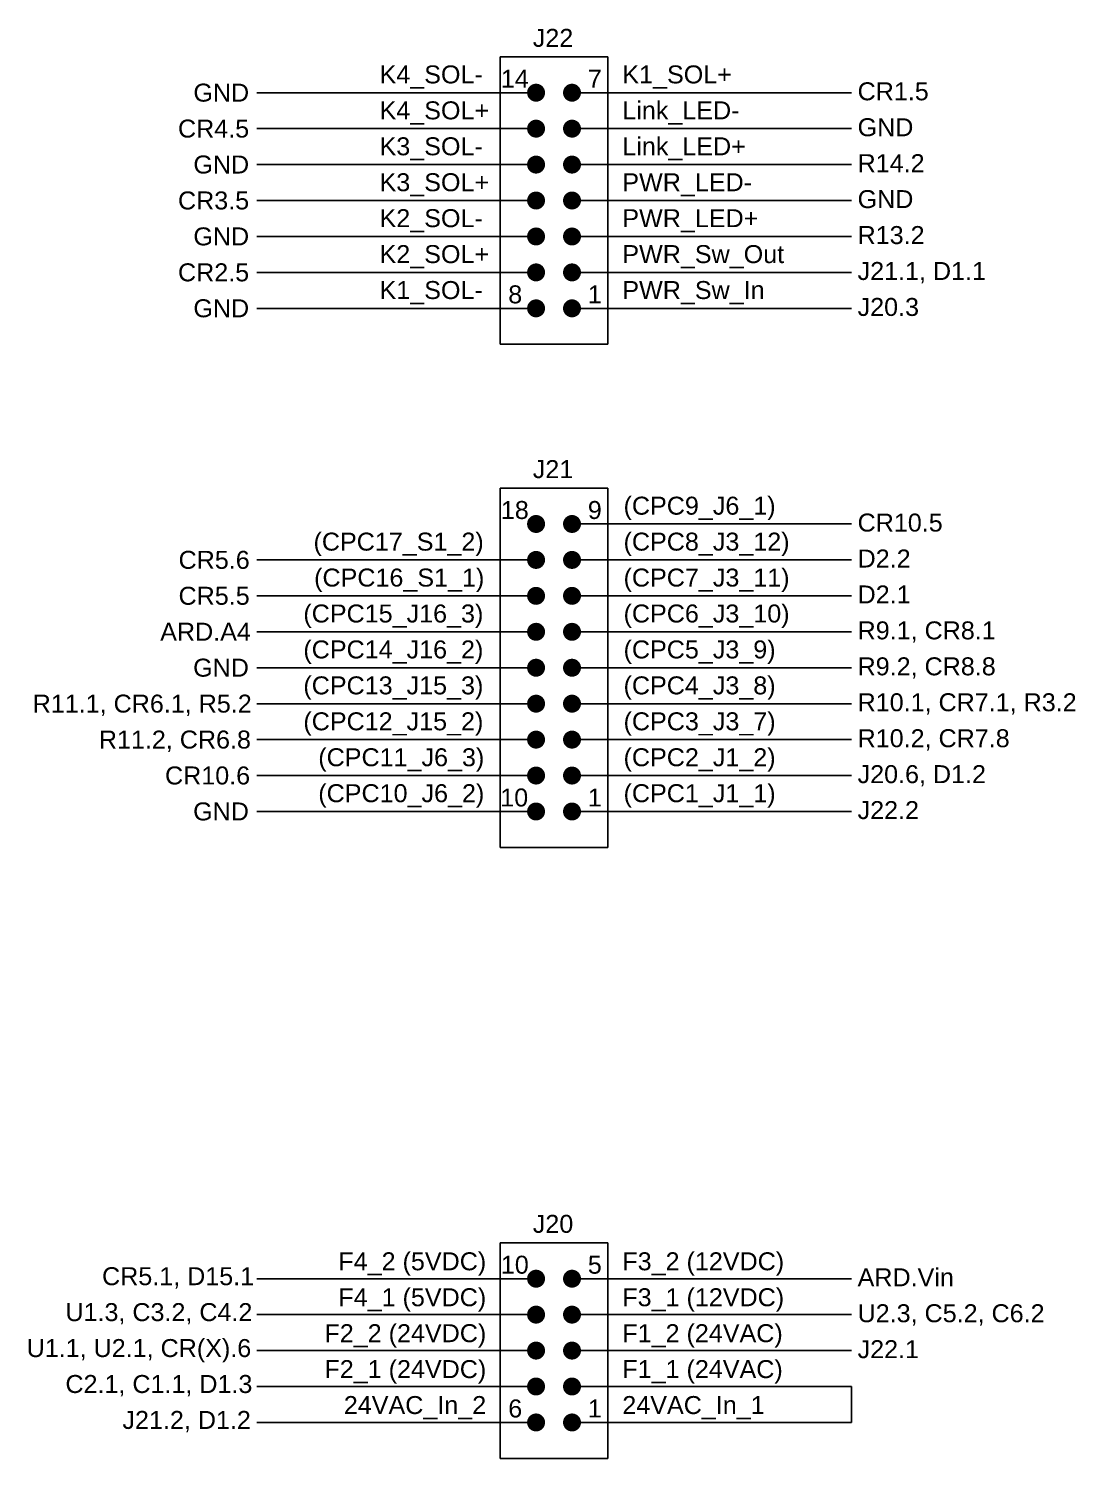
# Model space of a CAD drawing. Header units: inches. Extents: x -18.3 to 24, y 0 to 25.3.
# Drawn here: x 5.969 to 8.882, y 19.661 to 23.639 of the extents above; entities that cross this region are included whole.
import ezdxf

# ---------------------------------------------------------------- set-up
doc = ezdxf.new("R2010")
doc.units = ezdxf.units.IN
doc.header["$MEASUREMENT"] = 0
doc.layers.add('Components', color=2, linetype='Continuous')
doc.layers.add('Traces', color=3, linetype='Continuous')
doc.styles.add('Notes', font='arial.ttf')
doc.styles.get("Standard").update_dxf_attribs({"font": 'arial.ttf'})

msp = doc.modelspace()

# ---------------------------------------------------------------- linework, layer by layer
msp.add_line((7.3813, 23.5609), (7.2813, 23.5609))
at = {"layer": 'Components'}
for p, q in [((7.2813, 22.7609), (7.2813, 23.5609)), ((7.2813, 23.5609), (7.5813, 23.5609)), ((7.5813, 23.5609), (7.4813, 23.5609)), ((7.5813, 22.7609), (7.5813, 23.5609)), ((7.3813, 22.7609), (7.2813, 22.7609)), ((7.2813, 22.7609), (7.5813, 22.7609)), ((7.5813, 22.7609), (7.4813, 22.7609)), ((7.3813, 22.3609), (7.2813, 22.3609)), ((7.2813, 21.3609), (7.2813, 22.3609)), ((7.2813, 22.3609), (7.5813, 22.3609)), ((7.5813, 22.3609), (7.4813, 22.3609)), ((7.5813, 21.3609), (7.5813, 22.3609)), ((7.2813, 21.3609), (7.5813, 21.3609)), ((7.2813, 21.3609), (7.5813, 21.3609)), ((7.3813, 20.2609), (7.2813, 20.2609)), ((7.2813, 19.6609), (7.2813, 20.2609)), ((7.2813, 20.2609), (7.5813, 20.2609)), ((7.5813, 20.2609), (7.4813, 20.2609)), ((7.5813, 19.6609), (7.5813, 20.2609)), ((7.3813, 19.6609), (7.2813, 19.6609)), ((7.2813, 19.6609), (7.5813, 19.6609)), ((7.5813, 19.6609), (7.4813, 19.6609))]:
    msp.add_line(p, q, dxfattribs=at)
at = {"layer": 'Components', "const_width": 0.025}
for points in [[(7.3938, 23.4609, 1), (7.3688, 23.4609, 1)], [(7.4938, 23.4609, 1), (7.4688, 23.4609, 1)], [(7.3938, 23.3609, 1), (7.3688, 23.3609, 1)], [(7.4938, 23.3609, 1), (7.4688, 23.3609, 1)], [(7.3938, 23.2609, 1), (7.3688, 23.2609, 1)], [(7.4938, 23.2609, 1), (7.4688, 23.2609, 1)], [(7.3938, 23.1609, 1), (7.3688, 23.1609, 1)], [(7.4938, 23.1609, 1), (7.4688, 23.1609, 1)], [(7.3938, 23.0609, 1), (7.3688, 23.0609, 1)], [(7.4938, 23.0609, 1), (7.4688, 23.0609, 1)], [(7.3938, 22.9609, 1), (7.3688, 22.9609, 1)], [(7.4938, 22.9609, 1), (7.4688, 22.9609, 1)], [(7.3938, 22.8609, 1), (7.3688, 22.8609, 1)], [(7.4938, 22.8609, 1), (7.4688, 22.8609, 1)], [(7.3938, 22.2609, 1), (7.3688, 22.2609, 1)], [(7.4938, 22.2609, 1), (7.4688, 22.2609, 1)], [(7.3938, 22.1609, 1), (7.3688, 22.1609, 1)], [(7.4938, 22.1609, 1), (7.4688, 22.1609, 1)], [(7.3938, 22.0609, 1), (7.3688, 22.0609, 1)], [(7.4938, 22.0609, 1), (7.4688, 22.0609, 1)], [(7.3938, 21.9609, 1), (7.3688, 21.9609, 1)], [(7.4938, 21.9609, 1), (7.4688, 21.9609, 1)], [(7.3938, 21.8609, 1), (7.3688, 21.8609, 1)], [(7.4938, 21.8609, 1), (7.4688, 21.8609, 1)], [(7.3938, 21.7609, 1), (7.3688, 21.7609, 1)], [(7.4938, 21.7609, 1), (7.4688, 21.7609, 1)], [(7.3938, 21.6609, 1), (7.3688, 21.6609, 1)], [(7.4938, 21.6609, 1), (7.4688, 21.6609, 1)], [(7.3938, 21.5609, 1), (7.3688, 21.5609, 1)], [(7.4938, 21.5609, 1), (7.4688, 21.5609, 1)], [(7.3938, 21.4609, 1), (7.3688, 21.4609, 1)], [(7.4938, 21.4609, 1), (7.4688, 21.4609, 1)], [(7.3938, 20.1609, 1), (7.3688, 20.1609, 1)], [(7.4938, 20.1609, 1), (7.4688, 20.1609, 1)], [(7.3938, 20.0609, 1), (7.3688, 20.0609, 1)], [(7.4938, 20.0609, 1), (7.4688, 20.0609, 1)], [(7.3938, 19.9609, 1), (7.3688, 19.9609, 1)], [(7.4938, 19.9609, 1), (7.4688, 19.9609, 1)], [(7.3938, 19.8609, 1), (7.3688, 19.8609, 1)], [(7.4938, 19.8609, 1), (7.4688, 19.8609, 1)], [(7.3938, 19.7609, 1), (7.3688, 19.7609, 1)], [(7.4938, 19.7609, 1), (7.4688, 19.7609, 1)]]:
    msp.add_lwpolyline(points, format="xyb", close=True, dxfattribs=at)
at = {"layer": 'Traces'}
for p, q in [((6.604, 23.4609), (7.3813, 23.4609)), ((7.4813, 23.4609), (8.2587, 23.4609)), ((6.604, 23.3609), (7.3813, 23.3609)), ((7.4813, 23.3609), (8.2587, 23.3609)), ((6.604, 23.2609), (7.3813, 23.2609)), ((7.4813, 23.2609), (8.2587, 23.2609)), ((6.604, 23.1609), (7.3813, 23.1609)), ((7.4813, 23.1609), (8.2587, 23.1609)), ((6.604, 23.0609), (7.3813, 23.0609)), ((7.4813, 23.0609), (8.2587, 23.0609)), ((6.604, 22.9609), (7.3813, 22.9609)), ((7.4813, 22.9609), (8.2587, 22.9609)), ((6.604, 22.8609), (7.3813, 22.8609)), ((7.4813, 22.8609), (8.2587, 22.8609)), ((7.4813, 22.2609), (8.2587, 22.2609)), ((6.604, 22.1609), (7.3813, 22.1609)), ((7.4813, 22.1609), (8.2587, 22.1609)), ((6.604, 22.0609), (7.3813, 22.0609)), ((7.4813, 22.0609), (8.2587, 22.0609)), ((6.604, 21.9609), (7.3813, 21.9609)), ((7.4813, 21.9609), (8.2587, 21.9609)), ((6.604, 21.8609), (7.3813, 21.8609)), ((7.4813, 21.8609), (8.2587, 21.8609)), ((6.604, 21.7609), (7.3813, 21.7609)), ((7.4813, 21.7609), (8.2587, 21.7609)), ((6.604, 21.6609), (7.3813, 21.6609)), ((7.4813, 21.6609), (8.2587, 21.6609)), ((6.604, 21.5609), (7.3813, 21.5609)), ((7.4813, 21.5609), (8.2587, 21.5609)), ((6.604, 21.4609), (7.3813, 21.4609)), ((7.4813, 21.4609), (8.2587, 21.4609)), ((6.604, 20.1609), (7.3813, 20.1609)), ((7.4813, 20.1609), (8.2587, 20.1609)), ((6.604, 20.0609), (7.3813, 20.0609)), ((7.4813, 20.0609), (8.2587, 20.0609)), ((6.604, 19.9609), (7.3813, 19.9609)), ((7.4813, 19.9609), (8.2587, 19.9609)), ((6.604, 19.8609), (7.3813, 19.8609)), ((7.4813, 19.8609), (8.2587, 19.8609)), ((8.2587, 19.8609), (8.2587, 19.7609)), ((6.604, 19.7609), (7.3813, 19.7609)), ((7.4813, 19.7609), (8.2587, 19.7609))]:
    msp.add_line(p, q, dxfattribs=at)

# ---------------------------------------------------------------- texts
at = {"style": 'Notes'}
for s, p in [('J22', (7.3722, 23.5885)), ('K4_SOL-', (6.9458, 23.4868)), ('14', (7.2833, 23.4748)), ('7', (7.5253, 23.4748)), ('K1_SOL+', (7.6213, 23.4868)), ('K4_SOL+', (6.9458, 23.3868)), ('Link_LED-', (7.6213, 23.3868)), ('K3_SOL-', (6.9458, 23.2868)), ('Link_LED+', (7.6213, 23.2868)), ('K3_SOL+', (6.9458, 23.1868)), ('PWR_LED-', (7.6213, 23.1868)), ('K2_SOL-', (6.9458, 23.0868)), ('PWR_LED+', (7.6213, 23.0868)), ('K2_SOL+', (6.9458, 22.9868)), ('PWR_Sw_Out', (7.6213, 22.9868)), ('K1_SOL-', (6.9458, 22.8868)), ('8', (7.3039, 22.8748)), ('1', (7.5253, 22.8748)), ('PWR_Sw_In', (7.6213, 22.8868)), ('J21', (7.3722, 22.3885)), ('18', (7.2833, 22.2748)), ('9', (7.5253, 22.2748)), ('(CPC9_J6_1)', (7.6247, 22.2868)), ('(CPC17_S1_2)', (6.762, 22.1868)), ('(CPC8_J3_12)', (7.6247, 22.1868)), ('(CPC16_S1_1)', (6.7637, 22.0868)), ('(CPC7_J3_11)', (7.6247, 22.0868)), ('(CPC15_J16_3)', (6.7338, 21.9868)), ('(CPC6_J3_10)', (7.6247, 21.9868)), ('(CPC14_J16_2)', (6.7338, 21.8868)), ('(CPC5_J3_9)', (7.6247, 21.8868)), ('(CPC13_J15_3)', (6.7338, 21.7868)), ('(CPC4_J3_8)', (7.6247, 21.7868)), ('(CPC12_J15_2)', (6.7338, 21.6868)), ('(CPC3_J3_7)', (7.6247, 21.6868)), ('(CPC11_J6_3)', (6.7753, 21.5868)), ('(CPC2_J1_2)', (7.6247, 21.5868)), ('(CPC10_J6_2)', (6.7753, 21.4868)), ('10', (7.2816, 21.4748)), ('1', (7.5253, 21.4748)), ('(CPC1_J1_1)', (7.6247, 21.4868)), ('J20', (7.3722, 20.2885)), ('F4_2 (5VDC)', (6.8312, 20.1843)), ('10', (7.2833, 20.1748)), ('5', (7.5253, 20.1748)), ('F3_2 (12VDC)', (7.6213, 20.1843)), ('F4_1 (5VDC)', (6.8312, 20.0843)), ('F3_1 (12VDC)', (7.6213, 20.0843)), ('F2_2 (24VDC)', (6.7925, 19.9843)), ('F1_2 (24VAC)', (7.6213, 19.9843)), ('F2_1 (24VDC)', (6.7925, 19.8843)), ('F1_1 (24VAC)', (7.6213, 19.8843)), ('24VAC_In_2', (6.8464, 19.7843)), ('6', (7.3039, 19.7748)), ('1', (7.5253, 19.7748)), ('24VAC_In_1', (7.6213, 19.7843))]:
    msp.add_text(s, height=0.05, dxfattribs=at).set_placement(p)
at = {"layer": 'Traces', "color": 1}
for s, p in [('GND', (6.4278, 23.4361)), ('CR1.5', (8.2759, 23.4398)), ('CR4.5', (6.385, 23.3361)), ('GND', (8.2759, 23.3398)), ('GND', (6.4278, 23.2361)), ('R14.2', (8.2759, 23.2398)), ('CR3.5', (6.385, 23.1361)), ('GND', (8.2759, 23.1398)), ('GND', (6.4278, 23.0361)), ('R13.2', (8.2759, 23.0398)), ('CR2.5', (6.385, 22.9361)), ('J21.1, D1.1', (8.2759, 22.9398)), ('GND', (6.4278, 22.8361)), ('J20.3', (8.2759, 22.8398)), ('CR10.5', (8.2759, 22.2398)), ('CR5.6', (6.3866, 22.1361)), ('D2.2', (8.2759, 22.1398)), ('CR5.5', (6.3865, 22.0361)), ('D2.1', (8.2759, 22.0398)), ('ARD.A4', (6.3355, 21.9361)), ('R9.1, CR8.1', (8.2759, 21.9398)), ('GND', (6.4271, 21.8361)), ('R9.2, CR8.8', (8.2759, 21.8398)), ('R11.1, CR6.1, R5.2', (5.9807, 21.7361)), ('R10.1, CR7.1, R3.2', (8.2759, 21.7398)), ('R11.2, CR6.8', (6.1648, 21.6361)), ('R10.2, CR7.8', (8.2759, 21.6398)), ('CR10.6', (6.3489, 21.5361)), ('J20.6, D1.2', (8.2759, 21.5398)), ('GND', (6.4271, 21.4361)), ('J22.2', (8.2759, 21.4398)), ('CR5.1, D15.1', (6.1737, 20.1429)), ('ARD.Vin', (8.2759, 20.1398)), ('U1.3, C3.2, C4.2', (6.0718, 20.0429)), ('U2.3, C5.2, C6.2', (8.2759, 20.0398)), ('U1.1, U2.1, CR(X).6', (5.9639, 19.9429)), ('J22.1', (8.2759, 19.9398)), ('C2.1, C1.1, D1.3', (6.0718, 19.8429)), ('J21.2, D1.2', (6.2305, 19.7429))]:
    msp.add_text(s, height=0.05, dxfattribs=at).set_placement(p)

doc.saveas('drawing.dxf')
